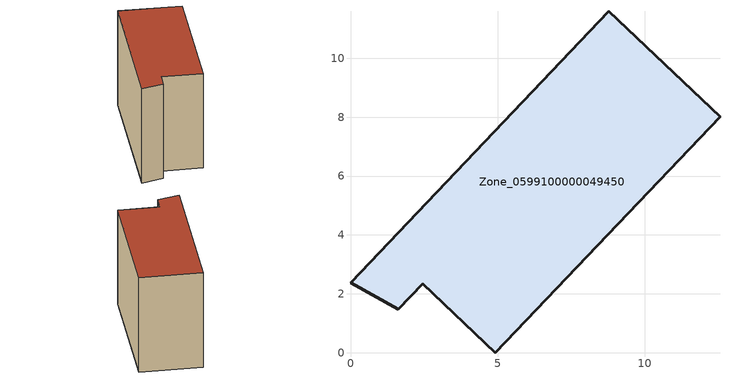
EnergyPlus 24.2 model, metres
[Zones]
Zone_0599100000049450
 floor ground (C_G): 2.46,2.34 1.63,1.47 0,2.38 8.78,11.6 12.55,8.02 4.92,0 z1.13
 wall outside (C_F): 8.78,11.6 0,2.38 1.63,1.47 2.46,2.34 4.92,0 12.55,8.02 8.78,11.6 z1.13:9.77
 roof outside (C_R): 4.92,0 12.55,8.02 8.78,11.6 0,2.38 1.63,1.47 2.46,2.34 z9.77
[BUILDING]
Pand.0599100000049450: North Axis=0; Terrain=City; Loads Convergence Tolerance Value=0.04; Temperature Convergence Tolerance Value=0.4; Solar Distribution=FullExterior; Maximum Number of Warmup Days=25; Minimum Number of Warmup Days=1
[Site:Location]
Rotterdam.The.Hague.AP_ZH_NLD Design_Conditions: Latitude=51.96; Longitude=4.45; Time Zone=1; Elevation=-4.5
[SITE:GROUNDTEMPERATURE:BUILDINGSURFACE]
18, 18, 18, 18, 18, 18, 18, 18, 18, 18, 18, 18
[MATERIAL] Thermal Absorptance=0.9; Solar Absorptance=0.7; Visible Absorptance=0.7
Name | Roughness | Thickness | Conductivity | Density | Specific Heat
G.TI.1975-1991 | MediumSmooth | 0.15 | 0.288461 | 540 | 1210
F.TI.1975-1991 | Rough | 0.3 | 0.230769 | 1920 | 840
R.TI.1975-1991 | MediumRough | 0.2 | 0.153846 | 1500 | 1000
[CONSTRUCTION]
C_G: G.TI.1975-1991
C_F: F.TI.1975-1991
C_R: R.TI.1975-1991
[ZONE]
Zone_0599100000049450: Type=1; Multiplier=1; Ceiling Height=Autocalculate; Volume=Autocalculate; Floor Area=autocalculate; Part of Total Floor Area=Yes
[ZONEINFILTRATION:DESIGNFLOWRATE]
Infil_Zone_0599100000049450: Zone or ZoneList or Space or SpaceList=Zone_0599100000049450; Schedule=AlwaysOn; Design Flow Rate Calculation Method=Flow/Area; Flow Rate per Floor Area=0.003; Constant Term Coefficient=1; Temperature Term Coefficient=0; Velocity Term Coefficient=0; Velocity Squared Term Coefficient=0
[HVACTEMPLATE:ZONE:IDEALLOADSAIRSYSTEM]
Zone_0599100000049450: Maximum Heating Supply Air Temperature=50; Minimum Cooling Supply Air Temperature=13; Maximum Heating Supply Air Humidity Ratio=0.0156; Minimum Cooling Supply Air Humidity Ratio=0.0077; Heating Limit=NoLimit; Cooling Limit=NoLimit; Dehumidification Control Type=ConstantSensibleHeatRatio; Cooling Sensible Heat Ratio=0.7; Dehumidification Setpoint=60; Humidification Control Type=None; Humidification Setpoint=30; Outdoor Air Method=None; Outdoor Air Flow Rate per Person=0.00944; Outdoor Air Flow Rate per Zone Floor Area=0; Outdoor Air Flow Rate per Zone=0; Demand Controlled Ventilation Type=None; Outdoor Air Economizer Type=NoEconomizer; Heat Recovery Type=None; Sensible Heat Recovery Effectiveness=0.7; Latent Heat Recovery Effectiveness=0.65
[ZONECONTROL:THERMOSTAT]
ThermostatControl_Zone_0599100000049450: Zone or ZoneList=Zone_0599100000049450; Control Type Schedule=DualSetpointControlType; Control 1=Thermostat_Zone_0599100000049450; Temperature Difference Between Cutout And Setpoint=0
[THERMOSTATSETPOINT:DUALSETPOINT]
Thermostat_Zone_0599100000049450: Heating Setpoint Temperature Schedule=HeatingSetpoint_Zone_0599100000049450; Cooling Setpoint Temperature Schedule=CoolingSetpoint_Zone_0599100000049450
[SCHEDULE:COMPACT]
HeatingSetpoint_Zone_0599100000049450: Through: 12/31, For: AllDays, Until: 24:00, 21
CoolingSetpoint_Zone_0599100000049450: Through: 12/31, For: AllDays, Until: 24:00, 24
DualSetpointControlType: Through: 12/31, For: AllDays, Until: 24:00, 4
AlwaysOn: Through: 12/31, For: AllDays, Until: 24:00, 1
